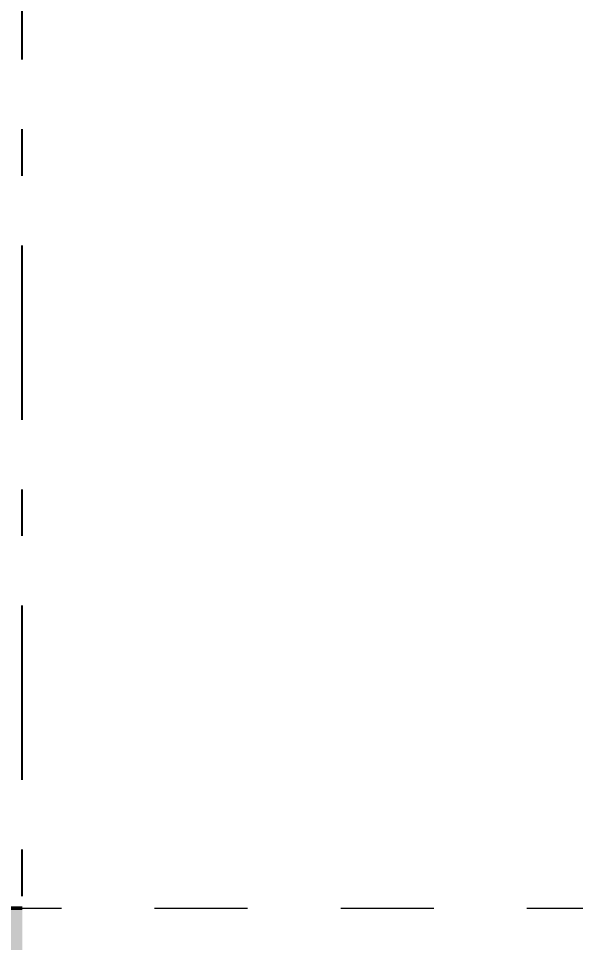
# Model space of a CAD drawing. Header units: millimetres. Extents: x -48147 to 1422273, y -494195 to 18123.
# Drawn here: x 1402023 to 1403713, y -489299 to -486494 of the extents above; entities that cross this region are included whole.
import ezdxf

# ---------------------------------------------------------------- set-up
doc = ezdxf.new("R2010")
doc.units = ezdxf.units.MM
doc.header["$MEASUREMENT"] = 0
for name, pattern in [('Dashed', [2822.222233, 1411.111116, -1411.111116]), ('Double Dashed', [1093.611073, 529.166651, -211.666656, 141.111112, -211.666656]), ('Wipeout_Contour', [1000, 0, -1000])]:
    doc.linetypes.add(name, pattern=pattern)
for name, color, linetype, lineweight, true_color in [('0_Pen_No__105', 7, 'Continuous', 15, 0xa6a6a6), ('A-230-M_FLOOR.IFC Import_Pen_No__109', 7, 'Continuous', 15, 0xa6a6a6), ('A-230-M_FLOOR.IFC Import_Pen_No__29', 7, 'Continuous', 50, 0x2a2a2a), ('New_ArchiCAD Doors_Pen_No__63', 7, 'Continuous', 20, 0x606060)]:
    doc.layers.add(name, color=color, linetype=linetype, lineweight=lineweight, true_color=true_color)
for name, color, linetype in [('A-230-M_FLOOR.IFC Import', 7, 'Continuous'), ('A-95-P_Drawing', 7, 'Continuous'), ('New_A-25-M_Wall_Int', 7, 'Continuous'), ('New_A-35-M_FFE_Sanitary', 7, 'Continuous'), ('New_ArchiCAD Doors', 7, 'Continuous'), ('S-280-M_STRUCT_FRAME.IFC Import', 7, 'Continuous')]:
    doc.layers.add(name, color=color, linetype=linetype)
for name, color, linetype, lineweight in [('A-95-P_Drawing_Pen_No__194', 7, 'Continuous', 25), ('A-95-P_Text_1_50_GA_Pen_No__1', 7, 'Continuous', 13), ('New_A-35-M_FFE_Sanitary_Pen_No__4', 7, 'Continuous', 20)]:
    doc.layers.add(name, color=color, linetype=linetype, lineweight=lineweight)
doc.styles.add('GENERATED_STYLE_2', font='')
doc.styles.get('GENERATED_STYLE_2').set_extended_font_data('Swis721 BT')

# ---------------------------------------------------------------- blocks, each defined once
blk = doc.blocks.new('Section Elem_178_2', base_point=(1383917.5, -489195))
at = {"color": 254, "linetype": 'Wipeout_Contour', "lineweight": 0, "ltscale": 42979455.47697693}
blk.add_wipeout([(1398312.7, -486929.5), (1398312.7, -487041), (1398465.1, -487041), (1398465.1, -487108.8), (1398533.8, -487084.9), (1398518.3, -487040), (1398517.4, -487037.6), (1398512.9, -487024.6), (1399479.9, -486688.8), (1399479.9, -486595), (1399750, -486595), (1402268.3, -485720.5), (1402268.3, -485613.5), (1402266, -485608.2), (1402260.4, -485605.9), (1402195.8, -485605.9), (1402195.8, -485577.5), (1401448.9, -485577.5), (1401448.9, -485915.5), (1401233.7, -485915.5), (1400475.8, -485915.5), (1400475.8, -486253.5), (1400260.5, -486253.5), (1399502.6, -486253.5), (1399502.6, -486591.5), (1399287.4, -486591.5), (1398529.5, -486591.5), (1398529.5, -486929.5), (1398314.2, -486929.5)], dxfattribs=at).dxf.layer = 'New_A-25-M_Wall_Int'
blk = doc.blocks.new('Section Elem_207_2', base_point=(1383917.5, -489195))
at = {"color": 254, "linetype": 'Wipeout_Contour', "lineweight": 0, "ltscale": 7423621.177349508}
blk.add_wipeout([(1402116.8, -488097.8), (1402116.4, -488097.6), (1402231.3, -488170.6), (1402231.4, -488170.7), (1402231.5, -488170.7)], dxfattribs=at).dxf.layer = 'New_A-35-M_FFE_Sanitary'
at = {"color": 254, "linetype": 'Wipeout_Contour', "lineweight": 0, "ltscale": 7423093.964289043}
blk.add_wipeout([(1402116.8, -488097.8), (1402116.8, -487867.3), (1402113, -487865.4), (1402113, -488185.4), (1402116.4, -488097.6)], dxfattribs=at).dxf.layer = 'New_A-35-M_FFE_Sanitary'
at = {"color": 254, "linetype": 'Wipeout_Contour', "lineweight": 0, "ltscale": 7423673.583643476}
blk.add_wipeout([(1402231.3, -488170.6), (1402116.4, -488097.6), (1402113, -488185.4), (1402229.6, -488259.7), (1402231.3, -488170.7)], dxfattribs=at).dxf.layer = 'New_A-35-M_FFE_Sanitary'
at = {"color": 254, "linetype": 'Wipeout_Contour', "lineweight": 0, "ltscale": 7423639.601172724}
blk.add_wipeout([(1402116.8, -487867.3), (1402116.8, -488097.8), (1402231.5, -488170.7), (1402346.3, -488097.8), (1402346.3, -487867.3)], dxfattribs=at).dxf.layer = 'New_A-35-M_FFE_Sanitary'
at = {"layer": 'New_A-35-M_FFE_Sanitary_Pen_No__4', "linetype": 'Continuous'}
for p, q in [((1402116.4, -488097.6), (1402113, -488185.4)), ((1402116.8, -488097.8), (1402116.4, -488097.6))]:
    blk.add_line(p, q, dxfattribs=at)
at = {"color": 254, "linetype": 'Wipeout_Contour', "lineweight": 0, "ltscale": 5938705.783163563}
blk.add_wipeout([(1402113, -487865.4), (1402116.8, -487867.3), (1402346.3, -487867.3), (1402346.3, -487865.4)], dxfattribs=at).dxf.layer = 'New_A-35-M_FFE_Sanitary'
at = {"color": 254, "linetype": 'Wipeout_Contour', "lineweight": 0, "ltscale": 4454331.976937413}
blk.add_wipeout([(1402231.4, -488170.7), (1402231.3, -488170.6), (1402231.3, -488170.7)], dxfattribs=at).dxf.layer = 'New_A-35-M_FFE_Sanitary'
at = {"layer": 'New_A-35-M_FFE_Sanitary_Pen_No__4', "linetype": 'Continuous'}
for p, q in [((1402116.8, -487867.3), (1402113, -487865.4)), ((1402113, -488185.4), (1402113, -487865.4)), ((1402113, -487865.4), (1402346.3, -487865.4)), ((1402116.8, -488097.8), (1402116.8, -487867.3)), ((1402346.3, -487867.3), (1402116.8, -487867.3)), ((1402346.3, -487865.4), (1402346.3, -487867.3))]:
    blk.add_line(p, q, dxfattribs=at)
at = {"color": 254, "linetype": 'Wipeout_Contour', "lineweight": 0, "ltscale": 8908889.874290703}
blk.add_wipeout([(1402231.3, -488170.7), (1402229.6, -488259.7), (1402346.3, -488185.4), (1402346.3, -488097.8), (1402231.5, -488170.7), (1402231.4, -488170.7)], dxfattribs=at).dxf.layer = 'New_A-35-M_FFE_Sanitary'
at = {"layer": 'New_A-35-M_FFE_Sanitary_Pen_No__4', "linetype": 'Continuous'}
for p, q in [((1402346.3, -487867.3), (1402346.3, -488097.8)), ((1402231.3, -488170.6), (1402116.4, -488097.6)), ((1402231.5, -488170.7), (1402116.8, -488097.8)), ((1402346.3, -488097.8), (1402231.5, -488170.7)), ((1402346.3, -488097.8), (1402346.3, -488185.4)), ((1402113, -488185.4), (1402229.6, -488259.7)), ((1402229.6, -488259.7), (1402231.3, -488170.7)), ((1402346.3, -488185.4), (1402229.6, -488259.7)), ((1402231.4, -488170.7), (1402231.5, -488170.7))]:
    blk.add_line(p, q, dxfattribs=at)
blk = doc.blocks.new('Section Elem_208_2', base_point=(1383917.5, -489195))
at = {"color": 254, "linetype": 'Wipeout_Contour', "lineweight": 0, "ltscale": 7426113.96551966}
blk.add_wipeout([(1402644.7, -488097.8), (1402644.3, -488097.6), (1402759.2, -488170.6), (1402759.3, -488170.7), (1402759.4, -488170.7)], dxfattribs=at).dxf.layer = 'New_A-35-M_FFE_Sanitary'
at = {"color": 254, "linetype": 'Wipeout_Contour', "lineweight": 0, "ltscale": 7425586.80456938}
blk.add_wipeout([(1402644.7, -488097.8), (1402644.7, -487867.3), (1402640.9, -487865.4), (1402640.9, -488185.4), (1402644.3, -488097.6)], dxfattribs=at).dxf.layer = 'New_A-35-M_FFE_Sanitary'
at = {"color": 254, "linetype": 'Wipeout_Contour', "lineweight": 0, "ltscale": 7426166.352147727}
blk.add_wipeout([(1402759.2, -488170.6), (1402644.3, -488097.6), (1402640.9, -488185.4), (1402757.5, -488259.7), (1402759.2, -488170.7)], dxfattribs=at).dxf.layer = 'New_A-35-M_FFE_Sanitary'
at = {"color": 254, "linetype": 'Wipeout_Contour', "lineweight": 0, "ltscale": 7426132.465195739}
blk.add_wipeout([(1402644.7, -487867.3), (1402644.7, -488097.8), (1402759.4, -488170.7), (1402874.2, -488097.8), (1402874.2, -487867.3)], dxfattribs=at).dxf.layer = 'New_A-35-M_FFE_Sanitary'
at = {"layer": 'New_A-35-M_FFE_Sanitary_Pen_No__4', "linetype": 'Continuous'}
for p, q in [((1402644.3, -488097.6), (1402640.9, -488185.4)), ((1402644.7, -488097.8), (1402644.3, -488097.6))]:
    blk.add_line(p, q, dxfattribs=at)
at = {"color": 254, "linetype": 'Wipeout_Contour', "lineweight": 0, "ltscale": 5940700.14212775}
blk.add_wipeout([(1402640.9, -487865.4), (1402644.7, -487867.3), (1402874.2, -487867.3), (1402874.2, -487865.4)], dxfattribs=at).dxf.layer = 'New_A-35-M_FFE_Sanitary'
at = {"color": 254, "linetype": 'Wipeout_Contour', "lineweight": 0, "ltscale": 4455827.645514588}
blk.add_wipeout([(1402759.3, -488170.7), (1402759.2, -488170.6), (1402759.2, -488170.7)], dxfattribs=at).dxf.layer = 'New_A-35-M_FFE_Sanitary'
at = {"layer": 'New_A-35-M_FFE_Sanitary_Pen_No__4', "linetype": 'Continuous'}
for p, q in [((1402644.7, -487867.3), (1402640.9, -487865.4)), ((1402640.9, -488185.4), (1402640.9, -487865.4)), ((1402640.9, -487865.4), (1402874.2, -487865.4)), ((1402644.7, -488097.8), (1402644.7, -487867.3)), ((1402874.2, -487867.3), (1402644.7, -487867.3)), ((1402874.2, -487865.4), (1402874.2, -487867.3))]:
    blk.add_line(p, q, dxfattribs=at)
at = {"color": 254, "linetype": 'Wipeout_Contour', "lineweight": 0, "ltscale": 8911881.21682595}
blk.add_wipeout([(1402759.2, -488170.7), (1402757.5, -488259.7), (1402874.2, -488185.4), (1402874.2, -488097.8), (1402759.4, -488170.7), (1402759.3, -488170.7)], dxfattribs=at).dxf.layer = 'New_A-35-M_FFE_Sanitary'
at = {"layer": 'New_A-35-M_FFE_Sanitary_Pen_No__4', "linetype": 'Continuous'}
for p, q in [((1402874.2, -487867.3), (1402874.2, -488097.8)), ((1402759.2, -488170.6), (1402644.3, -488097.6)), ((1402759.4, -488170.7), (1402644.7, -488097.8)), ((1402874.2, -488097.8), (1402759.4, -488170.7)), ((1402874.2, -488097.8), (1402874.2, -488185.4)), ((1402640.9, -488185.4), (1402757.5, -488259.7)), ((1402757.5, -488259.7), (1402759.2, -488170.7)), ((1402874.2, -488185.4), (1402757.5, -488259.7)), ((1402759.3, -488170.7), (1402759.4, -488170.7))]:
    blk.add_line(p, q, dxfattribs=at)
blk = doc.blocks.new('Section Elem_239_2', base_point=(1383917.5, -489195))
at = {"color": 254, "linetype": 'Wipeout_Contour', "lineweight": 0, "ltscale": 5942551.419093081}
blk.add_wipeout([(1403112.5, -487095), (1403112.5, -489195), (1403178.5, -489195), (1403178.5, -487161)], dxfattribs=at).dxf.layer = 'New_ArchiCAD Doors'
at = {"color": 254, "linetype": 'Wipeout_Contour', "lineweight": 0, "ltscale": 19324915.64430512}
blk.add_wipeout([(1404122.5, -487095), (1404056.5, -487161), (1404056.5, -488345), (1404122.5, -488345), (1404122.5, -488291.6), (1404120.8, -488293.8), (1404116.6, -488303.9), (1404115.2, -488314.8), (1404099.3, -488314.8), (1404101.2, -488299.8), (1404107, -488285.8), (1404116.2, -488273.8), (1404122.5, -488268.9)], dxfattribs=at).dxf.layer = 'New_ArchiCAD Doors'
at = {"color": 254, "linetype": 'Wipeout_Contour', "lineweight": 0, "ltscale": 5947015.113815525}
blk.add_wipeout([(1404056.5, -489195), (1404122.5, -489195), (1404122.5, -488495), (1404056.5, -488495)], dxfattribs=at).dxf.layer = 'New_ArchiCAD Doors'
at = {"layer": 'New_ArchiCAD Doors_Pen_No__63', "linetype": 'Continuous'}
for p, q in [((1404122.5, -488291.6), (1404122.5, -488345)), ((1404122.5, -488495), (1404122.5, -489195))]:
    blk.add_line(p, q, dxfattribs=at)
at = {"color": 254, "linetype": 'Wipeout_Contour', "lineweight": 0, "ltscale": 5942976.668327726}
blk.add_wipeout([(1404122.5, -487095), (1403112.5, -487095), (1403178.5, -487161), (1404056.5, -487161)], dxfattribs=at).dxf.layer = 'New_ArchiCAD Doors'
at = {"layer": 'New_ArchiCAD Doors_Pen_No__63', "linetype": 'Continuous'}
for p, q in [((1403112.5, -489195), (1403112.5, -487095)), ((1403112.5, -487095), (1404122.5, -487095)), ((1404122.5, -487095), (1404122.5, -488268.9))]:
    blk.add_line(p, q, dxfattribs=at)
at = {"color": 254, "linetype": 'Wipeout_Contour', "lineweight": 0, "ltscale": 11890314.76030207}
blk.add_wipeout([(1403178.5, -489195), (1404056.5, -489195), (1404056.5, -488495), (1403859.7, -488495), (1403859.7, -488345), (1404056.5, -488345), (1404056.5, -487161), (1403178.5, -487161)], dxfattribs=at).dxf.layer = 'New_ArchiCAD Doors'
at = {"layer": 'New_ArchiCAD Doors_Pen_No__63', "linetype": 'Continuous'}
for p, q in [((1403178.5, -487161), (1403178.5, -489195)), ((1404056.5, -487161), (1403178.5, -487161)), ((1403178.5, -487162.3), (1403222.2, -487212.2)), ((1404056.5, -488345), (1404056.5, -487161)), ((1403255.2, -487249.8), (1403307.9, -487309.9)), ((1403340.9, -487347.5), (1403393.7, -487407.6)), ((1403426.6, -487445.2), (1403479.4, -487505.4)), ((1403512.4, -487543), (1403565.1, -487603.1)), ((1403598.1, -487640.7), (1403650.8, -487700.8)), ((1403683.8, -487738.4), (1403736.6, -487798.6)), ((1403769.5, -487836.1), (1403822.3, -487896.3)), ((1403855.3, -487933.9), (1403908, -487994)), ((1403941, -488031.6), (1403993.7, -488091.8)), ((1404012.7, -488113.4), (1404056.5, -488163.3)), ((1404012.7, -488233.7), (1404056.5, -488183.8)), ((1403941, -488315.5), (1403993.7, -488255.3)), ((1403855.3, -488413.2), (1403859.7, -488408.2)), ((1403769.5, -488510.9), (1403822.3, -488450.8)), ((1404056.5, -489195), (1404056.5, -488495)), ((1403683.8, -488608.6), (1403736.6, -488548.5)), ((1403598.1, -488706.4), (1403650.8, -488646.2)), ((1403512.4, -488804.1), (1403565.1, -488744)), ((1403426.6, -488901.8), (1403479.4, -488841.7)), ((1403340.9, -488999.6), (1403393.7, -488939.4)), ((1403255.2, -489097.3), (1403307.9, -489037.2)), ((1403178.5, -489184.8), (1403222.2, -489134.9))]:
    blk.add_line(p, q, dxfattribs=at)
blk = doc.blocks.new('Section Elem_594_2', base_point=(1383917.5, -489195))
at = {"color": 254, "linetype": 'Wipeout_Contour', "lineweight": 0, "ltscale": 48932714.69355424}
blk.add_wipeout([(1398520.3, -487046), (1398607.3, -487296.5), (1399324.9, -487047.3), (1399324.9, -486995), (1399453.6, -486995), (1399453.6, -486786.2), (1399451.4, -486780.9), (1399445.9, -486778.6), (1399382.6, -486778.6), (1399382.6, -486770), (1399541.1, -486770), (1399615.5, -486770), (1399656.3, -486770), (1399656.3, -486778.6), (1399594.4, -486778.6), (1399589, -486780.9), (1399586.7, -486786.2), (1399586.7, -486956.4), (1402652.1, -485891.9), (1402652.1, -485726.5), (1402616.4, -485623.6), (1402443.6, -485683.6), (1402443.6, -485832.5), (1402445.7, -485837.9), (1402450.9, -485840.1), (1402511.3, -485840.1), (1402511.3, -485851), (1402195.8, -485851), (1402195.8, -485840.1), (1402260.4, -485840.1), (1402266, -485837.9), (1402268.3, -485832.5), (1402268.3, -485744.5)], dxfattribs=at).dxf.layer = 'S-280-M_STRUCT_FRAME.IFC Import'
at = {"color": 254, "linetype": 'Wipeout_Contour', "lineweight": 0, "ltscale": 5929831.743790997}
blk.add_wipeout([(1402268.3, -485737.8), (1398518.3, -487040), (1398520.3, -487046), (1402268.3, -485744.5)], dxfattribs=at).dxf.layer = 'S-280-M_STRUCT_FRAME.IFC Import'
at = {"color": 254, "linetype": 'Wipeout_Contour', "lineweight": 0, "ltscale": 5929823.137879008}
blk.add_wipeout([(1402268.3, -485735), (1398517.4, -487037.6), (1398518.3, -487040), (1402268.3, -485737.8)], dxfattribs=at).dxf.layer = 'S-280-M_STRUCT_FRAME.IFC Import'
at = {"color": 254, "linetype": 'Wipeout_Contour', "lineweight": 0, "ltscale": 5929807.366911412}
blk.add_wipeout([(1402268.3, -485720.5), (1398512.9, -487024.6), (1398517.4, -487037.6), (1402268.3, -485735)], dxfattribs=at).dxf.layer = 'S-280-M_STRUCT_FRAME.IFC Import'
at = {"color": 254, "linetype": 'Wipeout_Contour', "lineweight": 0, "ltscale": 5932619.060225428}
blk.add_wipeout([(1399586.7, -486956.4), (1399586.3, -486963.2), (1402652.1, -485898.6), (1402652.1, -485891.9)], dxfattribs=at).dxf.layer = 'S-280-M_STRUCT_FRAME.IFC Import'
at = {"color": 254, "linetype": 'Wipeout_Contour', "lineweight": 0, "ltscale": 5932623.989223639}
blk.add_wipeout([(1399586.3, -486963.2), (1399585.2, -486966.3), (1402652.1, -485901.3), (1402652.1, -485898.6)], dxfattribs=at).dxf.layer = 'S-280-M_STRUCT_FRAME.IFC Import'
at = {"color": 254, "linetype": 'Wipeout_Contour', "lineweight": 0, "ltscale": 7417070.440144562}
blk.add_wipeout([(1402652.1, -485901.3), (1399573.3, -486970.5), (1399573.3, -486985), (1402682.1, -485905.4), (1402652.1, -485905.4)], dxfattribs=at).dxf.layer = 'S-280-M_STRUCT_FRAME.IFC Import'
blk = doc.blocks.new('Section Elem_847_2', base_point=(1383917.5, -489195))
at = {"color": 254, "linetype": 'Wipeout_Contour', "lineweight": 0, "ltscale": 5910380.455260781}
blk.add_wipeout([(1384003.6, -489445), (1404430.9, -489445), (1404430.9, -489195), (1384003.6, -489195)], dxfattribs=at).dxf.layer = 'A-230-M_FLOOR.IFC Import'
at = {"layer": 'A-230-M_FLOOR.IFC Import_Pen_No__109', "linetype": 'Continuous'}
h = blk.add_hatch(dxfattribs=at)
h.set_pattern_fill('Lightweight_Concrete_0002', color=256, style=0, pattern_type=2)
h.set_pattern_definition([(0, (1383917.5, -489195), (0, 779.423), [48.75, -401.25]), (0, (1384142.5, -488805.3), (0, 779.423), [48.75, -401.25]), (60, (1383917.5, -489195), (-675, 389.71), [48.75, -401.25]), (60, (1384367.5, -489195), (-675, 389.71), [48.75, -401.25]), (120, (1383966.26, -489195), (675, 389.71), [48.75, -401.25]), (120, (1384416.26, -489195), (675, 389.71), [48.75, -401.25]), (0, (1383917.5, -489120.03), (0, 150), [0, -150, 0, -225]), (45, (1383992.5, -489120.03), (-106.066, 106.066), [0, -112.5, 0, -187.5])])
h.paths.add_polyline_path([(1384003.6, -489445), (1404430.9, -489445), (1404430.9, -489195), (1384003.6, -489195)])
at = {"layer": 'A-230-M_FLOOR.IFC Import_Pen_No__29', "linetype": 'Continuous'}
blk.add_line((1404349.4, -489195), (1401449.1, -489195), dxfattribs=at)
blk = doc.blocks.new('S-26 Building Section_STORY_MARKER', base_point=(1383917.5, -489195))
at = {"layer": '0_Pen_No__105', "linetype": 'Dashed', "ltscale": 0.2}
blk.add_line((1358409.3, -489195), (1418411.4, -489195), dxfattribs=at)

msp = doc.modelspace()

# ---------------------------------------------------------------- block references
at = {"layer": 'New_A-25-M_Wall_Int'}
msp.add_blockref('Section Elem_178_2', (1383917.5, -489195), dxfattribs=at)

# ---------------------------------------------------------------- next in the draw order: block references
at = {"layer": 'New_A-35-M_FFE_Sanitary'}
for name in ['Section Elem_207_2', 'Section Elem_208_2']:
    msp.add_blockref(name, (1383917.5, -489195), dxfattribs=at)
at = {"layer": 'New_ArchiCAD Doors'}
msp.add_blockref('Section Elem_239_2', (1383917.5, -489195), dxfattribs=at)
at = {"layer": 'S-280-M_STRUCT_FRAME.IFC Import'}
msp.add_blockref('Section Elem_594_2', (1383917.5, -489195), dxfattribs=at)

# ---------------------------------------------------------------- next in the draw order: block references
at = {"layer": 'A-230-M_FLOOR.IFC Import'}
msp.add_blockref('Section Elem_847_2', (1383917.5, -489195), dxfattribs=at)

# ---------------------------------------------------------------- next in the draw order: wipeouts: each hides what was drawn before it
at = {"linetype": 'Wipeout_Contour', "ltscale": 5941989.009988263}
msp.add_wipeout([(1402177.4, -487861), (1403680.8, -487861), (1403680.8, -488851.2), (1402177.4, -488851.2)], dxfattribs=at).dxf.layer = 'A-95-P_Text_1_50_GA_Pen_No__1'

# ---------------------------------------------------------------- next in the draw order: texts
at = {"layer": 'A-95-P_Text_1_50_GA_Pen_No__1', "linetype": 'Continuous', "insert": (1402929.1, -487888.5), "char_height": 350, "width": 1501.46, "attachment_point": 2, "line_spacing_factor": 0.867266, "style": 'GENERATED_STYLE_2'}
msp.add_mtext('\\A1;{\\fSwis721 BT|b0|i0|c0|p34;Male WC}', dxfattribs=at)

# ---------------------------------------------------------------- next in the draw order: wipeouts: each hides what was drawn before it
at = {"color": 254, "linetype": 'Wipeout_Contour', "lineweight": 0, "ltscale": 5938162.266185065}
msp.add_wipeout([(1402034.4, -470936.6), (1406876.5, -470936.6), (1406876.5, -490886.4), (1402034.4, -490886.4)], dxfattribs=at).dxf.layer = 'A-95-P_Drawing'

# ---------------------------------------------------------------- next in the draw order: linework, layer by layer
at = {"layer": 'A-95-P_Drawing_Pen_No__194', "linetype": 'Double Dashed', "flags": 128}
msp.add_lwpolyline([(1402034.4, -470936.6), (1406876.5, -470936.6), (1406876.5, -490886.4), (1402034.4, -490886.4)], close=True, dxfattribs=at)

# ---------------------------------------------------------------- next in the draw order: block references
at = {"linetype": 'Continuous', "lineweight": 0}
msp.add_blockref('S-26 Building Section_STORY_MARKER', (1383917.5, -489195), dxfattribs=at)

doc.saveas('drawing.dxf')
